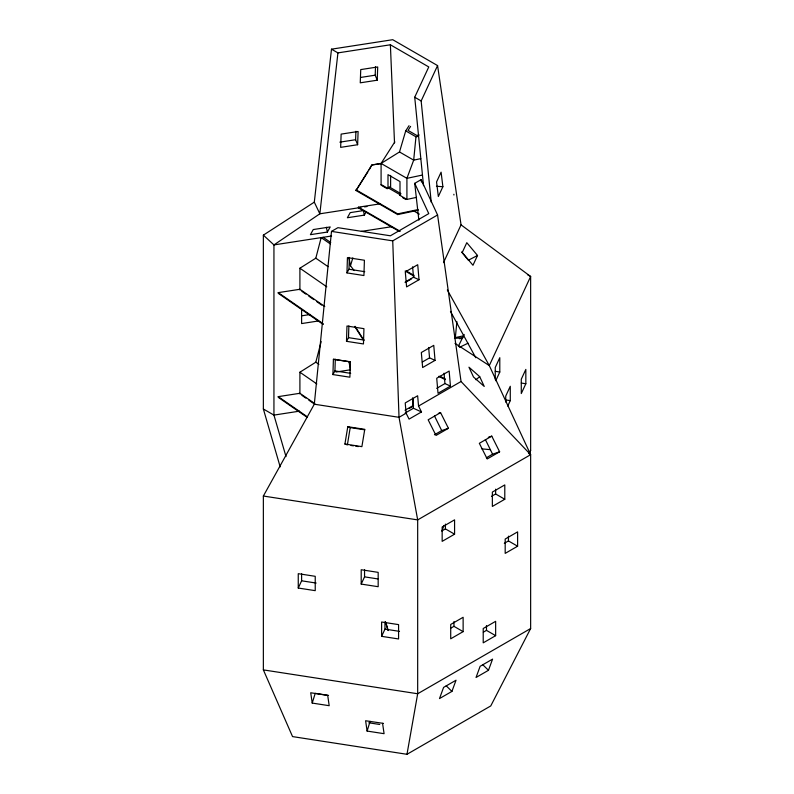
<?xml version="1.0" encoding="UTF-8"?>
<svg xmlns="http://www.w3.org/2000/svg" width="794" height="794" viewBox="0 0 794 794"><rect width="100%" height="100%" fill="white"/><g stroke="black" fill="none" stroke-linecap="round" stroke-linejoin="round"><path stroke-width="1.19" d="M332.924 374.579L333.401 359.285L350.422 361.806L349.886 377.2L332.924 374.579L334.939 370.907L335.306 359.136M346.958 272.908L347.435 257.613L364.406 260.243L363.93 275.538L346.958 272.908L348.973 269.235L349.34 257.474M346.492 341.321L346.968 326.026L363.94 328.656L363.463 343.951L346.492 341.321L348.506 337.649L348.874 325.887M357.628 144.726L358.104 131.486L341.132 134.117L340.656 147.356L357.628 144.726L355.613 139.714L355.911 131.288M380.505 203.78L358.441 207.194L358.422 207.83L399.174 231.362M377.229 80.204L377.706 66.964L360.734 69.594L360.258 82.824L377.229 80.204L375.205 75.182L375.512 66.756M409.029 125.7L405.714 130.891L415.967 136.806L413.684 160.14L406.915 178.342L406.915 199.413L416.542 197.369M456.897 321.61L455.339 337.569L463.597 335.812M314.305 404.206L331.495 231.391L337.926 227.67L390.38 235.788L428.77 213.616L414.716 183.335L421.157 179.623L437.573 214.976L461.046 381.507L530.64 454.684L530.64 628.53L490.761 705.935L406.985 754.3L292.549 736.594L263.36 669.888L263.36 496.032L314.305 404.206L399.025 417.316L406.111 413.217L405.218 402.935L417.644 395.759L418.537 406.052L421.495 411.937L409.069 419.113L406.111 413.217M412.572 405.764L413.307 398.389M360.873 207.452L319.843 213.804L314.305 202.152L331.495 49.178L392.732 39.7L437.573 65.584L461.046 224.851L443.499 262.645M331.495 49.178L337.926 52.89L319.843 213.804L273.94 244.919L273.94 415.103L286.009 456.619M347.792 426.715L350.214 427.579L347.375 444.908L344.914 444.015L347.792 426.715L364.764 429.336L361.885 446.645L344.914 444.015M406.985 754.3L417.674 693.758L417.674 519.901L399.025 417.316L392.732 240.86L437.573 214.976M299.904 289.979L299.904 268.213L315.813 258.179L321.173 237.605L330.225 243.877M299.904 393.983L299.904 372.217L315.813 362.193L321.173 341.618M381.09 185.201L381.09 163.435L399.501 151.962L405.714 130.891M354.164 270.565L350.472 265.782L352.844 257.852M312.221 703.077L310.722 692.765L327.694 695.395L329.192 705.697L312.221 703.077L315.208 693.341L328.547 695.405M382.579 723.374L384.078 733.686L367.106 731.066L370.093 721.329M441.94 531.246L443.876 525.489M451.925 691.405L456.024 680.23L443.598 687.396L439.499 698.571L451.925 691.405L446.208 685.798M488.469 670.305L492.568 659.129L480.142 666.295L476.043 677.471L488.469 670.305L482.752 664.697M530.64 450.347L529.151 453.711L530.64 450.347L530.64 276.491L461.046 224.851M423.52 185.667L414.716 97.225L428.77 66.944L390.38 44.782L337.926 52.89M431.221 202.162L421.157 100.947L437.573 65.584M442.883 186.709L438.338 196.505L436.551 181.965L441.097 172.169L442.883 186.709L436.432 186.282M298.256 588.036L298.256 573.685L315.228 576.315L315.228 590.657L298.256 588.036L301.611 580.811L301.611 573.635M477.522 255.469L472.976 265.265L462.247 252.492L466.793 242.696L477.522 255.469L468.351 260.224L461.552 251.966M361.201 584.086L361.201 569.745L378.172 572.365L378.172 586.706L361.201 584.086L364.555 576.861L364.555 569.685M495.754 380.743L499.793 372.029L499.793 357.687L495.248 367.483L495.248 379.433M381.616 636.341L381.616 622L398.578 624.62L398.578 638.962L381.616 636.341L384.971 629.116L384.971 621.94M507.743 406.071L510.274 400.633L510.274 386.281L505.728 396.087L505.728 402.062M525.836 383.75L521.281 393.546L521.281 379.204L525.836 369.409L525.836 383.75L521.281 383.045M458.366 346.224L464.192 334.482M327.376 232.047L330.205 226.935L313.243 229.555L310.404 234.677L327.376 232.047L326.344 227.263M363.543 210.569L350.214 212.633L347.375 217.745L364.347 215.124L366.044 212.058M418.081 210.251L397.695 214.578L356.02 190.52L371.85 164.963L381.547 163.346M356.02 190.52L367.89 171.871M369.21 169.797L371.85 164.963L381.388 163.604M394.797 141.908L381.09 163.435L406.915 178.342L422.527 175.027M410.597 126.395L408.047 130.405L416.82 135.466L419.133 134.98M475.934 379.76L479.695 376.644L468.956 367.195L473.502 376.991L484.241 386.44L479.695 376.644M280.183 466.882L263.36 408.999L263.36 235.143L314.305 202.152M381.09 184.506L387.998 188.496L390.618 186.987L390.618 175.434M387.998 188.496L387.998 174.64L399.997 181.568L399.997 195.423L400.652 195.046L388.653 188.118M405.228 281.999L413.515 277.215L419.024 279.726L417.723 264.71L405.297 271.885L406.597 286.902L419.024 279.726M405.188 282.545L411.342 278.992M422.299 362.044L429.544 357.856L435.052 360.367L433.752 345.35L421.326 352.516L422.636 367.533L435.052 360.367M436.66 388.355L444.938 383.581L450.446 386.083L449.146 371.066L436.72 378.242L438.02 393.258L450.446 386.083M405.039 410.23L413.595 405.297M409.317 408.463L412.523 406.607M405.158 413.049L413.446 408.275L421.495 411.937M418.537 406.052L461.046 381.507M440.571 412.632L428.155 419.808L436.005 435.449L448.431 428.284L440.571 412.632L438.367 413.386M434.457 434.765L441.702 430.586L448.431 428.284M491.764 436.134L479.338 443.31L487.198 458.952L499.625 451.786L491.764 436.134L488.31 437.315M486.375 457.781L492.588 454.188L499.625 451.786M491.486 496.359L495.625 493.967L504.786 499.257L504.786 484.916L492.359 492.082L492.359 506.433L504.786 499.257M442.308 530.69L445.414 528.893L454.575 534.183L454.575 519.842L442.159 527.018L442.159 541.359L454.575 534.183M504.309 543.314L508.448 540.932L517.609 546.212L517.609 531.871L505.183 539.047L505.183 553.388L517.609 546.212M450.863 628.133L453.969 626.337L463.13 631.627L463.13 617.285L450.714 624.451L450.714 638.803L463.13 631.627M483.377 632.173L486.484 630.376L495.645 635.666L495.645 621.325L483.218 628.501L483.218 642.842L495.645 635.666M530.64 628.53L417.674 693.758L263.36 669.888M459.458 347.325L468.083 343.187M415.967 136.806L418.279 136.32M420.76 158.641L413.684 160.14L399.501 151.962M356.02 189.826L397.695 213.884L418.081 209.566M360.665 77.435L375.205 75.182M339.852 142.146L355.613 139.714M364.545 206.887L366.997 206.509M331.584 235.997L273.94 244.919L263.36 235.143M361.369 231.391L391.859 226.677M323.208 324.468L278.247 293.323L278.247 292.629L299.904 289.284L324.776 306.514M301.899 315.784L310.385 314.474M318.583 320.945L301.611 323.575L301.611 309.223M335.951 372.039L350.472 369.786L348.913 361.439M307.218 417.406L278.247 397.337L278.247 396.643L299.904 393.288L314.831 403.63M299.477 411.153L273.94 415.103L263.36 408.999M454.466 338.423L462.981 337.668M459.329 338.681L461.771 338.462M481.898 448.888L490.503 449.662M331.495 231.391L392.732 240.86M348.973 269.235L364.734 271.677M348.506 337.649L364.267 340.09M495.248 371.324L499.793 372.029M333.401 359.285L350.362 361.905M334.939 370.907L350.69 373.339M505.718 399.928L510.274 400.633M350.214 427.579L364.754 429.832M351.017 445.464L353.439 445.841M355.861 446.218L358.283 446.595M263.36 496.032L417.674 519.901L530.64 454.684L489.293 365.587L447.33 289.969M364.555 576.861L377.884 578.925M301.611 580.811L316.161 583.054M384.971 629.116L399.511 631.359M383.423 723.394L365.607 720.754L367.106 731.066M368.823 722.788L379.731 724.475M439.767 376.207L445.305 378.966M438.665 376.346L445.305 379.661M414.716 97.225L421.157 100.947M453.93 195.006L453.86 194.272M389.169 186.848L400.96 193.716M399.997 195.423L406.915 199.413M382.122 185.796L387.283 188.773M402.776 197.726L405.883 199.512M527.444 274.645L530.64 276.491L489.293 365.587L454.982 343.365M414.002 211.065L419.321 214.142M358.441 207.194L400.216 231.312M406.24 270.952L413.714 275.27M405.168 271.022L413.714 275.965M323.188 237.297L330.761 242.547M315.813 258.179L328.051 266.655M299.904 268.213L326.771 286.813M301.889 291.358L305.869 294.108M308.856 296.182L313.829 299.626M316.816 301.69L321.788 305.134M278.247 292.629L323.208 323.773M315.813 362.193L318.87 364.307M299.904 372.217L316.816 383.929M301.889 395.362L305.869 398.122M308.856 400.186L313.829 403.63M278.247 396.643L307.218 416.711M355.057 326.304L363.632 339.772M355.057 326.999L363.632 340.457M450.466 311.377L475.775 357.747M485.362 439.548L492.588 454.188M434.477 415.947L441.702 430.586M385.775 622.327L388.236 630.555M385.418 621.841L387.889 630.069M363.364 210.519L364.347 215.124M348.913 257.425L350.472 265.782M414.716 183.335L418.865 220.186M421.157 179.623L421.435 182.064M444.044 373.18L444.938 383.581M428.641 347.454L429.544 357.856M412.612 266.824L413.515 277.215M412.543 397.873L413.446 408.275M390.38 44.782L394.519 142.93M508.448 536.149L508.448 540.932M495.625 489.183L495.625 493.967M486.484 625.603L486.484 630.376M453.969 621.553L453.969 626.337M445.414 524.109L445.414 528.893M413.803 275.071L413.803 277.543M397.695 213.884L397.695 214.578"/></g></svg>
